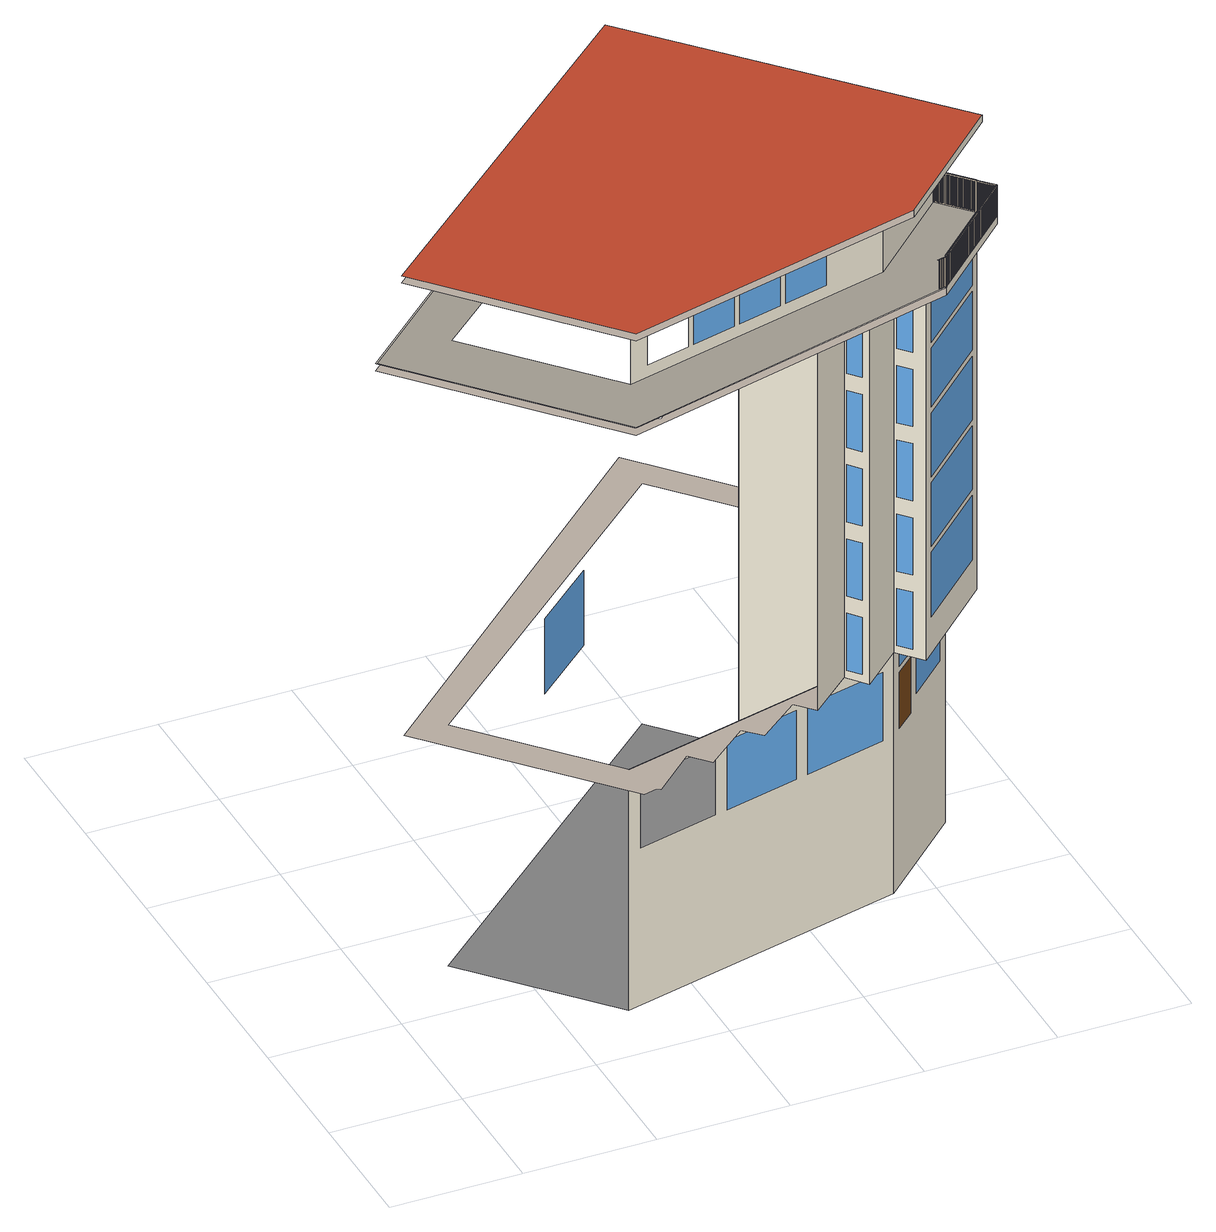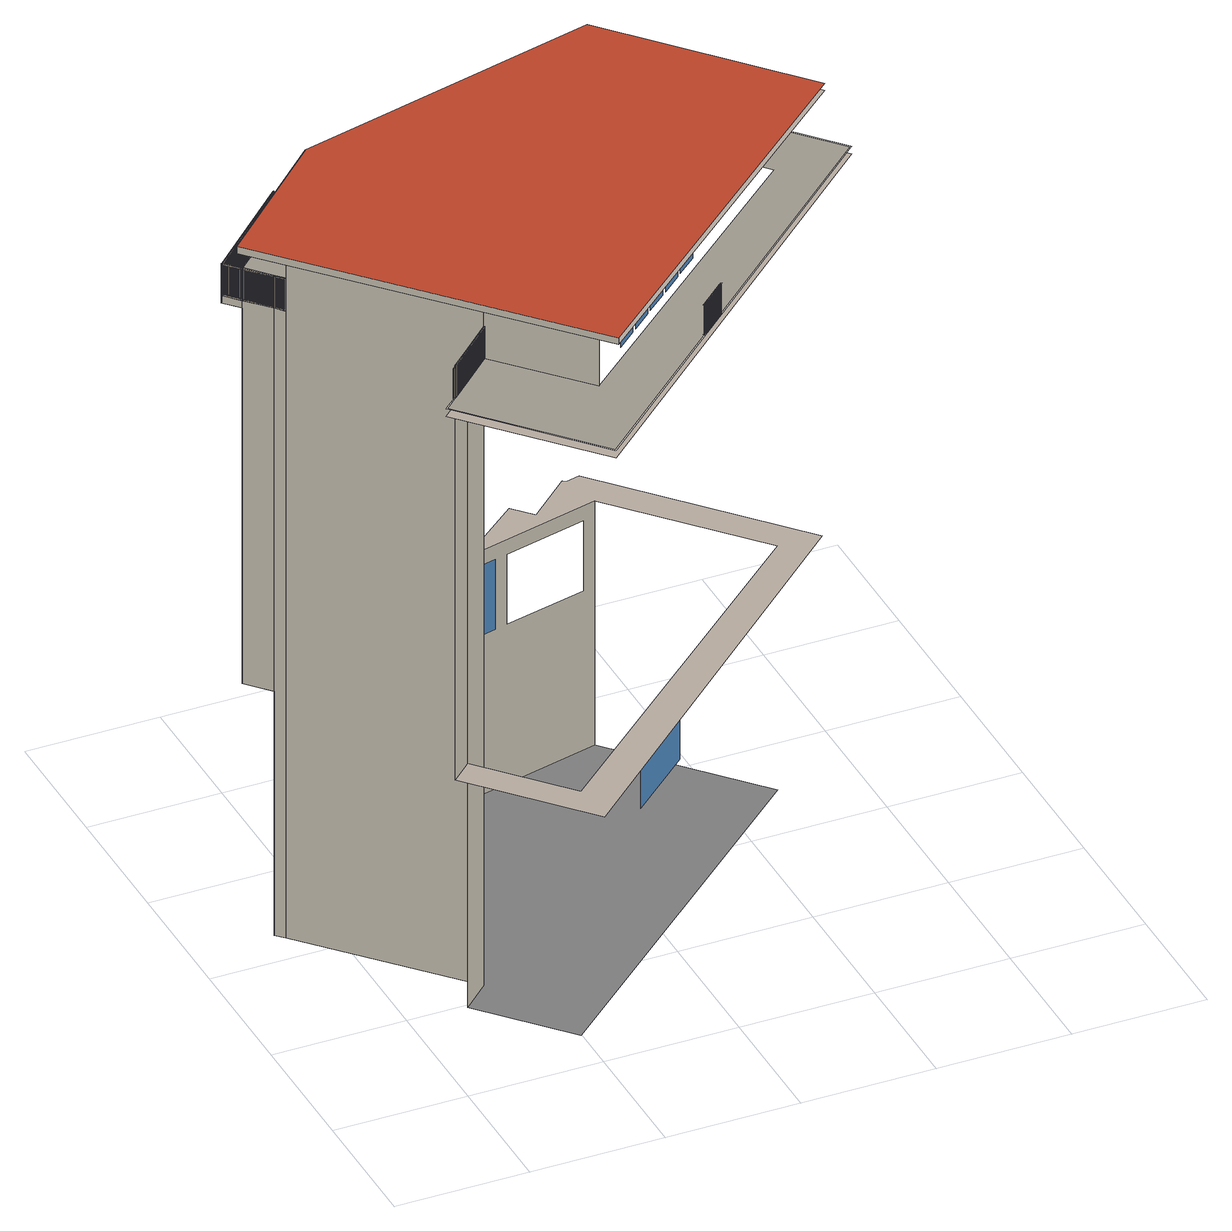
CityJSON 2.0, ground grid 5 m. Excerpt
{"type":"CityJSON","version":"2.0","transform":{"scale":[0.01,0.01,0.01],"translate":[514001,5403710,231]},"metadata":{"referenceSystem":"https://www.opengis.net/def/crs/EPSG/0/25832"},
"CityObjects":{
"building1":{"type":"Building","attributes":{"name":"Justizausbildungszentrum","Height.highReference":"highestRoofEdge","Height.lowReference":"lowestGroundPoint","Height.status":"measured","measuredHeight":23.2,"function":"3022","roofType":"1000","storeysAboveGround":7,"storeysBelowGround":2},"children":["building1-1"],"geometry":[{"type":"MultiSurface","lod":"3","boundaries":[[[0,1,2,3]],[[4,5,6,7]],[[8,9,10,11]],[[12,13,14,15]],[[16,17,18,19,20,21,22,23,24,25,26,27,28,29,30,31,32,33,34]],[[35,36,37,38]],[[39,40,41,42]],[[43,44,45,46]],[[19,18,47,48,49,50],[15,14,13,12],[51,52,53,54],[55,56,57,58]],[[59,60,61,62],[63,64,65,66],[7,6,5,4],[38,37,36,35],[67,68,69,70]],[[71,72,73,74]],[[75,76,77,78,79,80,81,82,83,84,85,86,87,88,89,90,91,92,93,94,95,96,97,98]],[[99,100,101,102,103]],[[104,105,106,107,108],[60,59,109,110,111,112]],[[70,69,68,67]],[[93,92,22,21]],[[113,114,115,116]],[[117,118,119,120,121,122,49,48]],[[123,124,125,126,127,128,62,61,129,130,131,132,133,134,135,136]],[[58,57,56,55]],[[137,138,139,140]],[[141,142,143,144]],[[145,146,147,148]],[[149,150,151,152]],[[20,94,93,21],[152,151,150,149],[140,139,138,137],[144,143,142,141],[148,147,146,145],[153,154,155,156]],[[156,155,154,153]],[[94,20,19,95]],[[157,158,159,160,161,162,163,164,165,166,167,128,127,126,125,124,123,136,135,134,133,132,131,168,169,170,171,172,173,174,175,176,177,178,179,180,181,182,183,184,185,186,187,188,189,190]],[[191,192,193,194]],[[195,196,197,198]],[[199,200,201,202]],[[203,204,205,206]],[[207,208,209,210]],[[211,212,131,130,111,110]],[[96,95,19,213],[202,201,200,199],[206,205,204,203],[194,193,192,191],[210,209,208,207],[198,197,196,195]],[[214,215,216,217]],[[212,211,218,168,131]],[[219,220,221,222]],[[34,171,170,169,168,223,120,119,224]],[[168,218,211,110,109,225,167,121,120,223]],[[99,107,106,100]],[[128,226,225,109,59,62]],[[227,228,229,230]],[[231,232,233,234]],[[235,236,237,238]],[[239,19,50,49,122,240],[241,242,243,244],[222,221,220,219],[217,216,215,214]],[[242,241,244,243]],[[33,81,174,173,172,171,34]],[[213,19,239,245]],[[246,247,248,249]],[[250,251,252,253]],[[158,157,190,189,76,75]],[[96,213,245,98,97],[230,229,228,227],[249,248,247,246],[234,233,232,231],[253,252,251,250],[238,237,236,235]],[[103,108,107,99]],[[167,225,226,128]],[[167,166,165,164,239,240,122,121]],[[98,245,239,164,163,162,161]],[[158,75,98,161,160,159]]],"semantics":{"surfaces":[{"type":"Window"},{"type":"OuterCeilingSurface"},{"type":"WallSurface"},{"type":"RoofSurface"},{"type":"GroundSurface"},{"type":"OuterFloorSurface"},{"type":"Door"}],"values":[0,0,0,0,1,0,0,0,2,2,0,1,3,1,0,2,0,4,5,0,0,0,0,0,2,0,2,2,0,0,0,0,0,2,2,6,2,0,2,2,2,2,0,0,0,2,0,2,1,0,0,2,2,2,null,2,2,2]}}]},
"building1-1":{"type":"BuildingInstallation","attributes":{"relationToConstruction":"outside"},"parents":["building1"],"geometry":[{"type":"MultiSurface","lod":"3","boundaries":[[[254,255,256,257]],[[258,259,260,261]],[[261,260,255,254]],[[261,254,262,263]],[[262,264,265,263]],[[266,267,264,262]],[[263,265,268,269]],[[269,268,267,266]],[[269,266,270,271]],[[270,272,273,271]],[[274,275,272,270]],[[271,273,276,277]],[[277,276,275,274]],[[277,274,278,279]],[[278,280,281,279]],[[282,283,280,278]],[[279,281,284,285]],[[285,284,283,282]],[[285,282,286,287]],[[286,288,289,287]],[[290,291,288,286]],[[287,289,292,293]],[[293,292,291,290]],[[293,290,294,295]],[[294,296,297,295]],[[298,299,296,294]],[[295,297,300,301]],[[301,300,299,298]],[[301,298,302,303]],[[302,304,305,303]],[[306,307,304,302]],[[303,305,308,309]],[[309,308,307,306]],[[309,306,310,311]],[[310,312,313,311]],[[314,315,312,310]],[[311,313,316,317]],[[317,316,315,314]],[[317,314,318,319]],[[318,320,321,319]],[[322,323,320,318]],[[319,321,324,325]],[[325,324,323,322]],[[325,322,326,327]],[[326,328,329,327]],[[330,331,328,326]],[[327,329,332,333]],[[333,332,331,330]],[[333,330,334,335]],[[334,336,337,335]],[[338,339,336,334]],[[335,337,340,341]],[[341,340,339,338]],[[341,338,342,343]],[[342,344,345,343]],[[346,347,344,342]],[[343,345,348,349]],[[349,348,347,346]],[[349,346,350,351]],[[350,352,353,351]],[[354,355,352,350]],[[351,353,356,357]],[[357,356,355,354]],[[357,354,358,359]],[[358,360,361,359]],[[362,363,360,358]],[[359,361,364,365]],[[365,364,363,362]],[[365,362,366,367]],[[366,368,369,367]],[[370,371,368,366]],[[367,369,372,373]],[[374,375,376,377]],[[377,376,378,379]],[[380,381,382,383]],[[384,385,381,380]],[[383,382,386,387]],[[387,386,385,384]],[[388,389,387,384]],[[388,390,391,389]],[[392,393,390,388]],[[389,391,394,395]],[[395,394,393,392]],[[395,392,396,397]],[[397,396,188,189,398,399]],[[400,401,402,403]],[[190,404,405,406,398,189]],[[407,408,401,400]],[[404,409,410,405]],[[403,402,411,412]],[[413,414,409,404]],[[412,411,408,407]],[[405,410,415,416]],[[416,415,414,413]],[[417,418,412,407]],[[417,419,420,418]],[[421,422,416,413]],[[423,424,419,417]],[[421,425,426,422]],[[418,420,427,428]],[[429,430,425,421]],[[428,427,424,423]],[[422,426,431,432]],[[432,431,430,429]],[[433,434,428,423]],[[433,435,436,434]],[[437,438,432,429]],[[439,440,435,433]],[[437,441,442,438]],[[434,436,443,444]],[[445,446,441,437]],[[444,443,440,439]],[[438,442,447,448]],[[448,447,446,445]],[[449,450,444,439]],[[449,451,452,450]],[[453,454,448,445]],[[455,456,451,449]],[[453,457,458,454]],[[450,452,459,460]],[[461,462,457,453]],[[460,459,456,455]],[[454,458,463,464]],[[464,463,462,461]],[[465,466,460,455]],[[465,467,468,466]],[[469,470,464,461]],[[471,472,467,465]],[[469,473,474,470]],[[466,468,475,476]],[[477,478,473,469]],[[476,475,472,471]],[[470,474,479,480]],[[480,479,478,477]],[[481,482,476,471]],[[481,483,484,482]],[[485,486,480,477]],[[487,488,483,481]],[[485,489,490,486]],[[482,484,491,492]],[[493,494,489,485]],[[492,491,488,487]],[[486,490,495,496]],[[496,495,494,493]],[[497,498,492,487]],[[497,499,500,498]],[[501,502,496,493]],[[503,504,499,497]],[[501,505,506,502]],[[498,500,507,508]],[[509,510,505,501]],[[508,507,504,503]],[[502,506,511,512]],[[512,511,510,509]],[[513,514,508,503]],[[211,218,168,169,400,403,412,418,428,434,444,450,460,466,476,482,492,498,508,514,515,516,517,518,519,520,521,522,523,524,525,526,527,528,170,171,529,530]],[[513,531,532,514]],[[533,534,512,509]],[[528,535,536,537,538,539,540,541,542,543,544,545,546,513,503,497,487,481,471,465,455,449,439,433,423,417,407,400,169,170]],[[546,547,531,513]],[[533,548,549,534]],[[514,532,550,515]],[[551,552,548,533]],[[515,550,547,546]],[[534,549,553,554]],[[554,553,552,551]],[[545,516,515,546]],[[132,131,212,555],[408,411,402,401],[424,427,420,419],[440,443,436,435],[456,459,452,451],[472,475,468,467],[488,491,484,483],[504,507,500,499],[547,550,532,531],[556,557,558,559],[560,561,562,563],[564,565,566,567],[568,569,570,571],[572,573,574,575],[576,577,578,579]],[[545,559,558,516]],[[580,581,554,551]],[[544,556,559,545]],[[580,582,583,581]],[[516,558,557,517]],[[584,585,582,580]],[[517,557,556,544]],[[581,583,586,587]],[[587,586,585,584]],[[543,518,517,544]],[[543,563,562,518]],[[588,589,587,584]],[[542,560,563,543]],[[588,590,591,589]],[[518,562,561,519]],[[592,593,590,588]],[[519,561,560,542]],[[589,591,594,595]],[[595,594,593,592]],[[541,520,519,542]],[[541,567,566,520]],[[596,597,595,592]],[[540,564,567,541]],[[596,598,599,597]],[[520,566,565,521]],[[600,601,598,596]],[[521,565,564,540]],[[597,599,602,603]],[[603,602,601,600]],[[539,522,521,540]],[[539,571,570,522]],[[604,605,603,600]],[[604,606,607,605]],[[538,568,571,539]],[[522,570,569,523]],[[608,609,606,604]],[[605,607,610,611]],[[523,569,568,538]],[[611,610,609,608]],[[537,524,523,538]],[[612,613,611,608]],[[537,575,574,524]],[[612,614,615,613]],[[536,572,575,537]],[[524,574,573,525]],[[616,617,614,612]],[[613,615,618,619]],[[525,573,572,536]],[[530,620,621,622,555,212,211]],[[619,618,617,616]],[[535,526,525,536]],[[623,624,619,616]],[[535,578,577,526]],[[528,579,578,535]],[[526,577,576,527]],[[623,625,626,624]],[[527,576,579,528]],[[627,628,625,623]],[[624,626,629,630]],[[630,629,628,627]],[[631,632,630,627]],[[631,633,634,632]],[[635,636,637,638]],[[639,640,633,631]],[[632,634,641,642]],[[643,644,636,635]],[[638,637,645,646]],[[642,641,640,639]],[[646,645,644,643]],[[647,648,642,639]],[[649,650,646,643]],[[398,406,651,652,653]],[[647,654,655,648]],[[649,656,657,650]],[[658,659,654,647]],[[648,655,660,661]],[[662,663,656,649]],[[650,657,664,665]],[[661,660,659,658]],[[665,664,663,662]],[[666,667,661,658]],[[668,669,665,662]],[[666,670,671,667]],[[668,672,673,669]],[[674,675,670,666]],[[667,671,676,677]],[[678,679,672,668]],[[669,673,680,681]],[[677,676,675,674]],[[681,680,679,678]],[[682,683,677,674]],[[684,685,681,678]],[[682,686,687,683]],[[684,688,689,685]],[[690,691,686,682]],[[683,687,692,693]],[[694,695,688,684]],[[685,689,696,697]],[[693,692,691,690]],[[697,696,695,694]],[[698,699,693,690]],[[652,125,124,653],[700,701,702,703],[704,705,706,707],[708,709,710,711],[712,713,714,715],[716,717,718,719],[720,721,722,723],[724,725,726,727],[728,729,730,731],[732,733,734,735],[736,737,738,739],[740,741,742,743],[744,745,746,747],[748,749,750,751],[752,753,754,755],[756,757,758,759],[760,761,762,763],[764,765,766,767],[768,769,770,771],[772,773,774,775],[776,777,778,779],[780,781,782,783],[784,785,786,787],[788,789,790,791],[792,793,794,795],[796,797,798,799],[800,801,802,803],[804,805,806,807],[808,809,810,811],[691,692,687,686],[675,676,671,670],[659,660,655,654],[640,641,634,633],[628,629,626,625],[617,618,615,614],[609,610,607,606],[601,602,599,598],[593,594,591,590],[585,586,583,582],[552,553,549,548],[510,511,506,505],[494,495,490,489],[478,479,474,473],[462,463,458,457],[446,447,442,441],[430,431,426,425],[414,415,410,409]],[[812,813,697,694]],[[698,811,810,699]],[[812,814,815,813]],[[816,808,811,698]],[[699,810,809,817]],[[818,819,814,812]],[[813,815,820,821]],[[817,809,808,816]],[[821,820,819,818]],[[530,529,171,172,635,638,646,650,665,669,681,685,697,813,821,822,823,824,825,826,827,828,829,830,831,832,620]],[[833,834,817,816]],[[835,822,821,818]],[[833,807,806,834]],[[835,836,837,822]],[[838,804,807,833]],[[834,806,805,839]],[[840,841,836,835]],[[822,837,842,823]],[[843,844,845,846,847,848,849,850,851,840,835,818,812,694,684,678,668,662,649,643,635,172,173]],[[839,805,804,838]],[[823,842,841,840]],[[852,853,839,838]],[[851,824,823,840]],[[852,803,802,853]],[[133,132,555,622],[663,664,657,656],[679,680,673,672],[695,696,689,688],[819,820,815,814],[841,842,837,836],[854,855,856,857],[858,859,860,861],[862,863,864,865],[637,636,644,645],[866,867,868,869]],[[851,857,856,824]],[[870,800,803,852]],[[853,802,801,871]],[[850,854,857,851]],[[824,856,855,825]],[[871,801,800,870]],[[825,855,854,850]],[[872,873,871,870]],[[849,826,825,850]],[[872,799,798,873]],[[849,861,860,826]],[[874,796,799,872]],[[873,798,797,875]],[[848,858,861,849]],[[826,860,859,827]],[[875,797,796,874]],[[827,859,858,848]],[[876,877,875,874]],[[847,828,827,848]],[[876,795,794,877]],[[847,865,864,828]],[[878,792,795,876]],[[877,794,793,879]],[[846,862,865,847]],[[828,864,863,829]],[[879,793,792,878]],[[405,416,422,432,438,448,454,464,470,480,486,496,502,512,534,554,581,587,589,595,597,603,605,611,613,619,624,630,632,642,648,661,667,677,683,693,699,817,834,839,853,871,873,875,877,879,880,881,882,883,884,885,886,887,888,889,890,891,892,893,894,895,896,897,898,899,900,901,902,903,904,905,906,907,908,909,910,911,912,913,914,915,916,917,918,919,920,921,922,923,924,925,651,406]],[[829,863,862,846]],[[926,880,879,878]],[[845,830,829,846]],[[926,791,790,880]],[[927,928,929,930,931,932,933,934,935,936,937,938,939,940,941,942,943,944,945,946,947,948,949,950,951,952,953,954,955,956,957,958,959,960,961,962,963,964,965,966,967,968,969,970,971,926,878,876,874,872,870,852,838,833,816,698,690,682,674,666,658,647,639,631,627,623,616,612,608,604,600,596,592,588,584,580,551,533,509,501,493,485,477,469,461,453,445,437,429,421,413,404,190,157]],[[845,868,867,830]],[[971,788,791,926]],[[880,790,789,881]],[[844,869,868,845]],[[830,867,866,831]],[[881,789,788,971]],[[831,866,869,844]],[[970,882,881,971]],[[970,787,786,882]],[[831,844,843,832]],[[969,784,787,970]],[[882,786,785,883]],[[883,785,784,969]],[[620,832,843,173,174,972,621]],[[968,884,883,969]],[[968,783,782,884]],[[175,973,974,975,621,972,174]],[[967,780,783,968]],[[973,976,977,974]],[[884,782,781,885]],[[978,979,976,973]],[[885,781,780,967]],[[974,977,980,981]],[[981,980,979,978]],[[966,886,885,967]],[[966,779,778,886]],[[982,983,981,978]],[[965,776,779,966]],[[886,778,777,887]],[[887,777,776,965]],[[964,888,887,965]],[[964,775,774,888]],[[963,772,775,964]],[[888,774,773,889]],[[889,773,772,963]],[[962,890,889,963]],[[962,771,770,890]],[[961,768,771,962]],[[890,770,769,891]],[[891,769,768,961]],[[960,892,891,961]],[[960,767,766,892]],[[959,764,767,960]],[[892,766,765,893]],[[893,765,764,959]],[[958,894,893,959]],[[958,763,762,894]],[[957,760,763,958]],[[894,762,761,895]],[[895,761,760,957]],[[956,896,895,957]],[[956,759,758,896]],[[955,756,759,956]],[[896,758,757,897]],[[897,757,756,955]],[[954,898,897,955]],[[954,755,754,898]],[[953,752,755,954]],[[898,754,753,899]],[[899,753,752,953]],[[952,900,899,953]],[[952,751,750,900]],[[951,748,751,952]],[[900,750,749,901]],[[901,749,748,951]],[[950,902,901,951]],[[950,747,746,902]],[[949,744,747,950]],[[167,225,226,128]],[[902,746,745,903]],[[903,745,744,949]],[[984,985,986,987]],[[988,989,985,984]],[[987,986,990,991]],[[991,990,989,988]],[[992,984,987,166,167,225]],[[948,904,903,949]],[[993,994,995,996]],[[948,743,742,904]],[[997,998,994,993]],[[991,988,993,996]],[[996,995,999,1000]],[[947,740,743,948]],[[1000,999,998,997]],[[904,742,741,905]],[[226,128,127,1001],[1002,1003,1004,1005],[1006,1007,1008,1009],[995,994,998,999],[989,990,986,985]],[[1010,1007,1006,1011]],[[905,741,740,947]],[[987,991,996,1000,1011,1012,1013,1014,165,166]],[[1015,1016,992,225,226,1001]],[[1017,1008,1007,1010]],[[1000,997,1010,1011]],[[1011,1006,1009,1012]],[[1018,1019,1017,1010,997,993,988,984,992,1016]],[[1012,1009,1008,1017]],[[946,906,905,947]],[[1019,1003,1002,1013]],[[946,739,738,906]],[[1018,1004,1003,1019]],[[1012,1017,1019,1013]],[[1013,1002,1005,1014]],[[1014,1005,1004,1018]],[[945,736,739,946]],[[906,738,737,907]],[[907,737,736,945]],[[165,1014,1018,1016,1015,164]],[[1020,1021,1022,163,164,1015]],[[944,908,907,945]],[[1023,1024,1025,1026]],[[1027,1028,1024,1023]],[[1023,1026,1022,1021]],[[1026,1025,1029,1030]],[[944,735,734,908]],[[1030,1029,1028,1027]],[[943,732,735,944]],[[908,734,733,909]],[[1031,1032,1033,1034]],[[1035,1036,1032,1031]],[[1030,1027,1031,1034]],[[1034,1033,1037,1038]],[[909,733,732,943]],[[1038,1037,1036,1035]],[[942,910,909,943]],[[1039,1040,1041,1042]],[[1043,1044,1040,1039]],[[1038,1035,1039,1042]],[[1042,1041,1045,1046]],[[942,731,730,910]],[[1046,1045,1044,1043]],[[941,728,731,942]],[[910,730,729,911]],[[1047,1048,1049,1050]],[[1051,1052,1048,1047]],[[1046,1043,1047,1050]],[[1050,1049,1053,1054]],[[911,729,728,941]],[[1054,1053,1052,1051]],[[1055,1056,1057,1058]],[[940,912,911,941]],[[1059,1060,1056,1055]],[[1054,1051,1055,1058]],[[1058,1057,1061,1062]],[[940,727,726,912]],[[1015,1001,1063,1064,1065,1020]],[[1062,1061,1060,1059]],[[939,724,727,940]],[[1066,1067,1068,1069]],[[912,726,725,913]],[[1070,1071,1067,1066]],[[1062,1059,1066,1069]],[[1022,1026,1030,1034,1038,1042,1046,1050,1054,1058,1062,1069,1072,1073,1074,1075,1076,1077,1078,1079,1080,1081,1082,162,163]],[[1069,1068,1083,1072]],[[913,725,724,939]],[[1072,1083,1071,1070]],[[1084,1085,1086,1087,1088,1089,1090,1091,1092,1093,1070,1066,1059,1055,1051,1047,1043,1039,1035,1031,1027,1023,1021,1020,1065]],[[1001,127,126,1063],[1094,1095,1096,1097],[1098,1099,1100,1101],[1102,1103,1104,1105],[1106,1107,1108,1109],[1110,1111,1112,1113],[1068,1067,1071,1083],[1057,1056,1060,1061],[1049,1048,1052,1053],[1041,1040,1044,1045],[1033,1032,1036,1037],[1025,1024,1028,1029]],[[1093,1111,1110,1073]],[[938,914,913,939]],[[1092,1112,1111,1093]],[[1072,1070,1093,1073]],[[1073,1110,1113,1074]],[[938,723,722,914]],[[1074,1113,1112,1092]],[[937,720,723,938]],[[1091,1107,1106,1075]],[[914,722,721,915]],[[1090,1108,1107,1091]],[[1074,1092,1091,1075]],[[1075,1106,1109,1076]],[[1076,1109,1108,1090]],[[915,721,720,937]],[[1089,1103,1102,1077]],[[936,916,915,937]],[[1088,1104,1103,1089]],[[1076,1090,1089,1077]],[[1077,1102,1105,1078]],[[1078,1105,1104,1088]],[[936,719,718,916]],[[935,716,719,936]],[[1087,1099,1098,1079]],[[916,718,717,917]],[[1086,1100,1099,1087]],[[1078,1088,1087,1079]],[[1079,1098,1101,1080]],[[1080,1101,1100,1086]],[[917,717,716,935]],[[1085,1095,1094,1081]],[[934,918,917,935]],[[1084,1096,1095,1085]],[[1080,1086,1085,1081]],[[1081,1094,1097,1082]],[[1082,1097,1096,1084]],[[934,715,714,918]],[[933,712,715,934]],[[162,1082,1084,1065,1064,161]],[[918,714,713,919]],[[1114,1115,1116,1117]],[[919,713,712,933]],[[1118,1114,1117,160,161,1064]],[[1119,1120,1115,1114]],[[1117,1116,1121,1122]],[[1122,1121,1120,1119]],[[932,920,919,933]],[[1123,1124,1125,1126]],[[932,711,710,920]],[[1127,1128,1124,1123]],[[1122,1119,1123,1126]],[[1126,1125,1129,1130]],[[1130,1129,1128,1127]],[[931,708,711,932]],[[920,710,709,921]],[[652,1131,1118,1064,1063]],[[1132,1133,1134,1135]],[[921,709,708,931]],[[1136,1137,1133,1132]],[[1130,1127,1132,1135]],[[1135,1134,1138,1139]],[[1139,1138,1137,1136]],[[930,922,921,931]],[[1140,1141,1142,1143]],[[1063,126,125,652],[1144,1145,703,1146],[1147,1148,1149,1150],[1151,1152,1153,1154],[1142,1141,1155,1156],[1134,1133,1137,1138],[1125,1124,1128,1129],[1116,1115,1120,1121]],[[930,707,706,922]],[[1157,1155,1141,1140]],[[1139,1136,1140,1143]],[[1143,1142,1156,1158]],[[1117,1122,1126,1130,1135,1139,1143,1158,1159,1160,1161,1162,1163,1164,1165,159,160]],[[1158,1156,1155,1157]],[[929,704,707,930]],[[1166,1167,1168,1169,1170,1171,1157,1140,1136,1132,1127,1123,1119,1114,1118,1131]],[[922,706,705,923]],[[1171,1152,1151,1159]],[[923,705,704,929]],[[1170,1153,1152,1171]],[[1158,1157,1171,1159]],[[1159,1151,1154,1160]],[[1160,1154,1153,1170]],[[928,924,923,929]],[[1169,1148,1147,1161]],[[1168,1149,1148,1169]],[[1160,1170,1169,1161]],[[928,701,700,924]],[[1161,1147,1150,1162]],[[1162,1150,1149,1168]],[[927,702,701,928]],[[924,700,703,925]],[[1167,1145,1144,1163]],[[925,703,702,927]],[[1166,703,1145,1167]],[[1162,1168,1167,1163]],[[1163,1144,1146,1164]],[[1164,1146,703,1166]],[[1131,652,651,1172]],[[651,925,927,157,158,1172]],[[1172,158,159,1165,1164,1166,1131]]]}]}
},
"vertices":[
[894,1290,2676],[819,1225,2676],[819,1225,2856],[894,1290,2856],[1199,400,2856],[1029,358,2856],[1029,358,2676],[1199,400,2676],[910,1305,2856],[986,1371,2856],[986,1371,2676],[910,1305,2676],[1443,427,731],[1443,427,1014],[1152,355,1014],[1152,355,731],[1501,1822,1074],[291,755,1074],[739,254,1074],[1855,529,1074],[1700,385,1074],[1638,462,1074],[1472,315,1074],[1412,385,1074],[1247,252,1074],[1185,313,1074],[1019,175,1074],[953,248,1074],[789,99,1074],[776,108,1074],[724,95,1074],[130,761,1074],[1494,1996,1074],[1860,1586,1074],[1780,1511,1074],[1393,449,2856],[1223,406,2856],[1223,406,2676],[1393,449,2676],[1137,1502,706],[895,1288,706],[895,1288,1014],[1137,1502,1014],[1002,1385,2676],[1002,1385,2856],[1078,1451,2856],[1078,1451,2676],[739,254,174],[739,254,85],[1855,529,85],[1855,529,174],[788,266,1014],[1103,343,1014],[1103,343,731],[788,266,731],[1491,439,1014],[1807,517,1014],[1807,517,731],[1491,439,731],[1828,558,2906],[763,291,2906],[763,291,2626],[1828,558,2626],[1005,352,2676],[835,309,2676],[835,309,2856],[1005,352,2856],[1587,497,2676],[1417,455,2676],[1417,455,2856],[1587,497,2856],[1169,1531,2676],[1094,1465,2676],[1094,1465,2856],[1169,1531,2856],[2322,706,2596],[1987,384,2596],[671,42,2596],[25,767,2596],[1500,2102,2596],[1916,1637,2596],[1860,1586,2596],[1494,1996,2596],[130,761,2596],[724,95,2596],[776,108,2596],[789,99,2596],[953,248,2596],[1019,175,2596],[1185,313,2596],[1247,252,2596],[1412,385,2596],[1472,315,2596],[1638,462,2596],[1700,385,2596],[1855,529,2596],[1936,440,2596],[2268,758,2596],[2271,761,2596],[2342,874,2934],[1401,1904,2934],[138,800,2934],[718,148,2934],[1892,442,2934],[718,148,2906],[138,800,2906],[1401,1904,2906],[2342,874,2906],[1892,442,2906],[2163,880,2906],[1676,1413,2906],[1391,1725,2906],[320,788,2906],[1261,1612,2676],[1186,1546,2676],[1186,1546,2856],[1261,1612,2856],[291,755,85],[1501,1822,85],[1780,1511,85],[1676,1413,85],[2163,880,85],[2192,849,85],[672,47,2626],[1984,389,2626],[2315,706,2626],[2268,758,2626],[2188,845,2626],[2160,876,2626],[320,788,2626],[1391,1725,2626],[1673,1416,2626],[1777,1514,2626],[1857,1590,2626],[1909,1637,2626],[1500,2095,2626],[32,766,2626],[1682,408,2021],[1682,408,2256],[1645,454,2256],[1645,454,2021],[1682,408,1716],[1682,408,1951],[1645,454,1951],[1645,454,1716],[1682,408,1411],[1682,408,1646],[1645,454,1646],[1645,454,1411],[1645,454,2326],[1682,408,2326],[1682,408,2561],[1645,454,2561],[1682,408,1341],[1682,408,1106],[1645,454,1106],[1645,454,1341],[2318,703,2626],[2322,706,2626],[2319,710,2626],[2275,758,2626],[2271,761,2626],[2268,765,2626],[2195,845,2626],[2192,849,2626],[2188,852,2626],[2167,876,2626],[2163,880,2626],[1676,1413,2626],[1680,1416,2626],[1776,1507,2626],[1780,1511,2626],[1784,1514,2626],[1857,1583,2626],[1860,1586,2626],[1864,1590,2626],[1912,1633,2626],[1916,1637,2626],[1912,1640,2626],[1504,2098,2626],[1500,2102,2626],[1497,2099,2626],[29,770,2626],[25,767,2626],[28,763,2626],[667,46,2626],[671,42,2626],[676,43,2626],[1982,383,2626],[1987,384,2626],[1990,388,2626],[1862,521,1716],[1902,477,1716],[1902,477,1951],[1862,521,1951],[1902,477,2326],[1902,477,2561],[1862,521,2561],[1862,521,2326],[1862,521,1341],[1862,521,1106],[1902,477,1106],[1902,477,1341],[1862,521,1646],[1862,521,1411],[1902,477,1411],[1902,477,1646],[1902,477,2256],[1862,521,2256],[1862,521,2021],[1902,477,2021],[1676,1413,2756],[1673,1416,2756],[1936,440,1074],[1964,632,731],[1964,632,961],[1891,563,961],[1891,563,731],[1676,1413,2631],[1964,632,1036],[1891,563,1036],[1891,563,986],[1964,632,986],[1676,1413,174],[1780,1511,174],[2163,880,2756],[2160,876,2756],[2239,730,2351],[2239,730,2561],[1969,471,2561],[1969,471,2351],[2239,730,1799],[2239,730,2059],[1969,471,2059],[1969,471,1799],[2239,730,1224],[2239,730,1489],[1969,471,1489],[1969,471,1224],[2192,849,1074],[2192,849,174],[2155,814,781],[2000,666,781],[2000,666,1036],[2155,814,1036],[2271,761,1074],[2239,730,2326],[1969,471,2326],[1969,471,2086],[2239,730,2086],[2239,730,1774],[1969,471,1774],[1969,471,1514],[2239,730,1514],
[841,1505,2751],[844,1501,2751],[840,1498,2751],[837,1502,2751],[837,1502,2631],[840,1498,2631],[844,1501,2631],[841,1505,2631],[844,1509,2751],[844,1509,2631],[848,1505,2751],[848,1505,2631],[848,1512,2751],[851,1508,2751],[851,1508,2631],[848,1512,2631],[852,1515,2751],[852,1515,2631],[855,1512,2751],[855,1512,2631],[855,1519,2751],[859,1515,2751],[859,1515,2631],[855,1519,2631],[859,1522,2751],[859,1522,2631],[863,1518,2751],[863,1518,2631],[863,1525,2751],[866,1522,2751],[866,1522,2631],[863,1525,2631],[867,1529,2751],[867,1529,2631],[870,1525,2751],[870,1525,2631],[870,1532,2751],[874,1528,2751],[874,1528,2631],[870,1532,2631],[874,1535,2751],[874,1535,2631],[877,1532,2751],[877,1532,2631],[878,1539,2751],[881,1535,2751],[881,1535,2631],[878,1539,2631],[881,1542,2751],[881,1542,2631],[885,1538,2751],[885,1538,2631],[885,1545,2751],[888,1542,2751],[888,1542,2631],[885,1545,2631],[889,1549,2751],[889,1549,2631],[892,1545,2751],[892,1545,2631],[893,1552,2751],[896,1548,2751],[896,1548,2631],[893,1552,2631],[896,1556,2751],[896,1556,2631],[900,1552,2751],[900,1552,2631],[900,1559,2751],[903,1555,2751],[903,1555,2631],[900,1559,2631],[904,1562,2751],[904,1562,2631],[907,1559,2751],[907,1559,2631],[907,1566,2751],[911,1562,2751],[911,1562,2631],[907,1566,2631],[911,1569,2751],[911,1569,2631],[914,1565,2751],[914,1565,2631],[915,1572,2751],[918,1569,2751],[918,1569,2631],[915,1572,2631],[918,1576,2751],[918,1576,2631],[922,1572,2751],[922,1572,2631],[922,1579,2751],[926,1575,2751],[926,1575,2631],[922,1579,2631],[926,1582,2751],[926,1582,2631],[929,1579,2751],[929,1579,2631],[930,1586,2751],[933,1582,2751],[933,1582,2631],[930,1586,2631],[933,1589,2751],[933,1589,2631],[937,1585,2751],[937,1585,2631],[937,1592,2751],[940,1589,2751],[940,1589,2631],[937,1592,2631],[941,1596,2751],[941,1596,2631],[944,1592,2751],[944,1592,2631],[944,1599,2751],[948,1595,2751],[948,1595,2631],[944,1599,2631],[1953,376,2751],[1952,380,2751],[1957,382,2751],[1958,377,2751],[1957,382,2631],[1958,377,2631],[1963,378,2631],[1961,383,2631],[1961,383,2751],[1963,378,2751],[1968,379,2631],[1966,384,2631],[1966,384,2751],[1968,379,2751],[1972,381,2631],[1972,381,2751],[1971,385,2631],[1971,385,2751],[1977,382,2631],[1976,387,2631],[1976,387,2751],[1977,382,2751],[1982,383,2631],[1982,383,2751],[1987,384,2756],[1982,383,2756],[1680,1416,2631],[1676,1420,2631],[1676,1420,2751],[1680,1416,2751],[1990,388,2631],[1990,388,2751],[1990,388,2756],[1683,1420,2631],[1680,1423,2631],[1987,391,2631],[1987,391,2751],[1680,1423,2751],[1683,1420,2751],[1994,391,2631],[1991,395,2631],[1991,395,2751],[1994,391,2751],[1687,1423,2631],[1687,1423,2751],[1683,1427,2631],[1683,1427,2751],[1998,395,2631],[1998,395,2751],[1690,1426,2631],[1687,1430,2631],[1994,398,2631],[1994,398,2751],[1687,1430,2751],[1690,1426,2751],[2001,398,2631],[1998,402,2631],[1998,402,2751],[2001,398,2751],[1694,1430,2631],[1694,1430,2751],[1691,1433,2631],[1691,1433,2751],[2005,402,2631],[2005,402,2751],[1698,1433,2631],[1694,1437,2631],[2001,405,2631],[2001,405,2751],[1694,1437,2751],[1698,1433,2751],[2008,405,2631],[2005,409,2631],[2005,409,2751],[2008,405,2751],[1701,1437,2631],[1701,1437,2751],[1698,1440,2631],[1698,1440,2751],[2012,409,2631],[2012,409,2751],[1705,1440,2631],[1702,1444,2631],[2009,412,2631],[2009,412,2751],[1702,1444,2751],[1705,1440,2751],[2016,412,2631],[2012,416,2631],[2012,416,2751],[2016,412,2751],[1709,1444,2631],[1709,1444,2751],[1705,1447,2631],[1705,1447,2751],[2019,416,2631],[2019,416,2751],[1712,1447,2631],[1709,1451,2631],[2016,419,2631],[2016,419,2751],[1709,1451,2751],[1712,1447,2751],[2023,419,2631],[2019,423,2631],[2019,423,2751],[2023,419,2751],[1716,1450,2631],[1716,1450,2751],[1713,1454,2631],[1713,1454,2751],[2027,422,2631],[2027,422,2751],[1720,1454,2631],[1716,1457,2631],[2023,426,2631],[2023,426,2751],[1716,1457,2751],[1720,1454,2751],[2030,426,2631],[2027,430,2631],[2027,430,2751],[2030,426,2751],[1723,1457,2631],[1723,1457,2751],[1720,1461,2631],[1720,1461,2751],[2034,429,2631],[2034,429,2751],[1727,1461,2631],[1723,1464,2631],[2030,433,2631],[2030,433,2751],[1723,1464,2751],[1727,1461,2751],[2037,433,2631],[2034,436,2631],[2034,436,2751],[2037,433,2751],[1731,1464,2631],[1731,1464,2751],[1734,1467,2751],[1738,1471,2751],[1741,1474,2751],[1745,1478,2751],[1749,1481,2751],[1752,1485,2751],[1756,1488,2751],[1760,1491,2751],[1763,1495,2751],[1767,1498,2751],[1771,1502,2751],[1774,1505,2751],[1776,1507,2751],[1776,1507,2631],[1780,1511,2631],[1780,1511,2756],[1727,1468,2631],[1727,1468,2751],[2041,436,2631],[2041,436,2751],[1774,1505,2631],[1771,1502,2631],[1767,1498,2631],[1763,1495,2631],[1760,1491,2631],[1756,1488,2631],[1752,1485,2631],[1749,1481,2631],[1745,1478,2631],[1741,1474,2631],[1738,1471,2631],[1734,1467,2631],[1731,1471,2631],[2037,440,2631],[2037,440,2751],[1731,1471,2751],[2045,440,2631],[2041,443,2631],[2041,443,2751],[2045,440,2751],[1777,1514,2756],[1738,1478,2631],[1738,1478,2751],[1734,1475,2751],[1734,1475,2631],[1745,1485,2631],[1745,1485,2751],[1742,1481,2751],[1742,1481,2631],[1753,1492,2631],[1753,1492,2751],[1749,1488,2751],[1749,1488,2631],[1760,1498,2631],[1760,1498,2751],[1756,1495,2751],[1756,1495,2631],[1767,1505,2631],[1767,1505,2751],[1764,1502,2751],[1764,1502,2631],[1773,1511,2751],[1771,1509,2751],[1771,1509,2631],[1773,1511,2631],[2048,443,2631],[2048,443,2751],[2045,447,2631],[2045,447,2751],[2052,447,2631],[2048,450,2631],[2048,450,2751],[2052,447,2751],[2055,450,2631],[2055,450,2751],[2052,454,2631],[2052,454,2751],[2059,454,2631],[2055,457,2631],[2055,457,2751],[2059,454,2751],[2063,457,2631],[2063,457,2751],[2059,461,2631],[2059,461,2751],[2066,461,2631],[2063,464,2631],[2063,464,2751],[2066,461,2751],[2070,464,2631],[2070,464,2751],[2066,468,2631],[2066,468,2751],[2073,467,2631],[2070,471,2631],[2070,471,2751],[2073,467,2751],[2077,471,2631],[2077,471,2751],[2074,475,2631],[2074,475,2751],[2081,474,2631],[2077,478,2631],[2077,478,2751],[2081,474,2751],[1857,1583,2756],[1860,1586,2756],[1857,1590,2756],[2084,478,2631],[2084,478,2751],[2081,481,2631],[2081,481,2751],[2088,481,2631],[2084,485,2631],[2084,485,2751],[2088,481,2751],[2091,485,2631],[2091,485,2751],[2088,488,2631],[2088,488,2751],[1784,1514,2631],[1780,1518,2631],[1780,1518,2751],[1784,1514,2751],[2095,488,2631],[2092,492,2631],[2092,492,2751],[2095,488,2751],[1787,1517,2631],[1784,1521,2631],[1784,1521,2751],[1787,1517,2751],[2099,492,2631],[2099,492,2751],[1791,1521,2631],[1791,1521,2751],[2318,703,2756],[2315,706,2756],[1984,389,2756],[2095,495,2631],[2095,495,2751],[1788,1524,2631],[1788,1524,2751],[2102,495,2631],[2099,499,2631],[2099,499,2751],[2102,495,2751],[1795,1524,2631],[1791,1528,2631],[1791,1528,2751],[1795,1524,2751],[2106,499,2631],[2106,499,2751],[1798,1528,2631],[1798,1528,2751],[2102,502,2631],[2102,502,2751],[1795,1531,2631],[1795,1531,2751],[2109,502,2631],[2106,506,2631],[2106,506,2751],[2109,502,2751],[1802,1531,2631],[1798,1535,2631],[1798,1535,2751],[1802,1531,2751],[2113,506,2631],[2113,506,2751],[1805,1535,2631],[1805,1535,2751],[2110,509,2631],[2110,509,2751],[1802,1538,2631],[1802,1538,2751],[2117,509,2631],[2113,513,2631],[2113,513,2751],[2117,509,2751],[1809,1538,2631],[1806,1542,2631],[1806,1542,2751],[1809,1538,2751],[2120,512,2631],[2120,512,2751],[2311,703,2751],[2311,703,2631],[2315,706,2631],[2315,706,2751],[2308,700,2631],[2308,700,2751],[2304,696,2751],[2304,696,2631],[2301,693,2631],[2301,693,2751],[2297,689,2751],[2297,689,2631],[2293,686,2631],[2293,686,2751],[2290,682,2751],[2290,682,2631],[2286,679,2631],[2286,679,2751],[2283,675,2751],[2283,675,2631],[2279,672,2631],[2279,672,2751],[2275,668,2751],[2275,668,2631],[2272,665,2631],[2272,665,2751],[2268,661,2751],[2268,661,2631],[2265,658,2631],[2265,658,2751],[2261,655,2751],[2261,655,2631],[2257,651,2631],[2257,651,2751],[2254,648,2751],[2254,648,2631],[2250,644,2631],[2250,644,2751],[2247,641,2751],[2247,641,2631],[2243,637,2631],[2243,637,2751],[2239,634,2751],[2239,634,2631],[2236,630,2631],[2236,630,2751],[2232,627,2751],[2232,627,2631],[2229,623,2631],[2229,623,2751],[2225,620,2751],[2225,620,2631],[2221,616,2631],[2221,616,2751],[2218,613,2751],[2218,613,2631],[2214,610,2631],[2214,610,2751],[2211,606,2751],[2211,606,2631],[2207,603,2631],[2207,603,2751],[2203,599,2751],[2203,599,2631],[2200,596,2631],[2200,596,2751],[2196,592,2751],[2196,592,2631],[2192,589,2631],[2192,589,2751],[2189,585,2751],[2189,585,2631],[2185,582,2631],[2185,582,2751],[2182,578,2751],[2182,578,2631],[2178,575,2631],[2178,575,2751],[2174,571,2751],[2174,571,2631],[2171,568,2631],[2171,568,2751],[2167,565,2751],[2167,565,2631],[2164,561,2631],[2164,561,2751],[2160,558,2751],[2160,558,2631],[2156,554,2631],[2156,554,2751],[2153,551,2751],[2153,551,2631],[2149,547,2631],[2149,547,2751],[2146,544,2751],[2146,544,2631],[2142,540,2631],[2142,540,2751],[2138,537,2751],[2138,537,2631],[2135,533,2631],[2135,533,2751],[2131,530,2751],[2131,530,2631],[2128,526,2631],[2128,526,2751],[2124,523,2751],[2124,523,2631],[2120,520,2631],[2120,520,2751],[2117,516,2751],[2117,516,2631],[1813,1541,2631],[1813,1541,2751],[1809,1545,2631],[1809,1545,2751],[2124,516,2631],[2124,516,2751],[1816,1545,2631],[1813,1548,2631],[1813,1548,2751],[1816,1545,2751],[1820,1548,2751],[1824,1552,2751],[1827,1555,2751],[1831,1558,2751],[1835,1562,2751],[1838,1565,2751],[1842,1569,2751],[1846,1572,2751],[1849,1576,2751],[1853,1579,2751],[1857,1583,2751],[2127,519,2631],[2127,519,2751],[1820,1548,2631],[1817,1552,2631],[1817,1552,2751],[2131,523,2631],[2131,523,2751],[1824,1552,2631],[1820,1555,2631],[1820,1555,2751],[1857,1583,2631],[1853,1579,2631],[1849,1576,2631],[1846,1572,2631],[1842,1569,2631],[1838,1565,2631],[1835,1562,2631],[1831,1558,2631],[1827,1555,2631],[2135,526,2631],[2135,526,2751],[1828,1562,2631],[1828,1562,2751],[1824,1559,2751],[1824,1559,2631],[1835,1569,2631],[1835,1569,2751],[1831,1566,2751],[1831,1566,2631],[1842,1576,2631],[1842,1576,2751],[1838,1572,2751],[1838,1572,2631],[1849,1583,2751],[1846,1579,2751],[1846,1579,2631],[1849,1583,2631],[2138,530,2631],[2138,530,2751],[2142,533,2631],[2142,533,2751],[2145,537,2631],[2145,537,2751],[2149,540,2631],[2149,540,2751],[2153,544,2631],[2153,544,2751],[2156,547,2751],[2160,551,2751],[2163,554,2751],[2167,557,2751],[2171,561,2751],[2174,564,2751],[2178,568,2751],[2182,571,2751],[2185,575,2751],[2189,578,2751],[2192,582,2751],[2196,585,2751],[2200,589,2751],[2203,592,2751],[2207,596,2751],[2210,599,2751],[2214,602,2751],[2218,606,2751],[2221,609,2751],[2225,613,2751],[2228,616,2751],[2232,620,2751],[2236,623,2751],[2239,627,2751],[2243,630,2751],[2246,634,2751],[2250,637,2751],[2254,641,2751],[2257,644,2751],[2261,647,2751],[2264,651,2751],[2268,654,2751],[2272,658,2751],[2275,661,2751],[2279,665,2751],[2282,668,2751],[2286,672,2751],[2290,675,2751],[2293,679,2751],[2297,682,2751],[2300,686,2751],[2304,689,2751],[2308,692,2751],[2311,696,2751],[2315,699,2751],[2318,703,2751],[2156,547,2631],[2318,703,2631],[2315,699,2631],[2311,696,2631],[2308,692,2631],[2304,689,2631],[2300,686,2631],[2297,682,2631],[2293,679,2631],[2290,675,2631],[2286,672,2631],[2282,668,2631],[2279,665,2631],[2275,661,2631],[2272,658,2631],[2268,654,2631],[2264,651,2631],[2261,647,2631],[2257,644,2631],[2254,641,2631],[2250,637,2631],[2246,634,2631],[2243,630,2631],[2239,627,2631],[2236,623,2631],[2232,620,2631],[2228,616,2631],[2225,613,2631],[2221,609,2631],[2218,606,2631],[2214,602,2631],[2210,599,2631],[2207,596,2631],[2203,592,2631],[2200,589,2631],[2196,585,2631],[2192,582,2631],[2189,578,2631],[2185,575,2631],[2182,571,2631],[2178,568,2631],[2174,564,2631],[2171,561,2631],[2167,557,2631],[2163,554,2631],[2160,551,2631],[1860,1586,2631],[1864,1590,2631],[1864,1590,2751],[1864,1590,2756],[1861,1593,2631],[1861,1593,2751],[1868,1593,2631],[1865,1597,2631],[1865,1597,2751],[1868,1593,2751],[1872,1596,2631],[1872,1596,2751],[2167,876,2751],[2163,872,2751],[2163,872,2631],[2167,876,2631],[2168,874,2751],[2164,871,2751],[2164,871,2631],[2168,874,2631],[2167,876,2756],[2171,871,2751],[2168,867,2751],[2168,867,2631],[2171,871,2631],[2175,867,2751],[2171,864,2751],[2171,864,2631],[2175,867,2631],[2188,845,2756],[2181,853,2631],[2181,853,2751],[2185,849,2751],[2185,849,2631],[2174,860,2631],[2174,860,2751],[2178,856,2751],[2178,856,2631],[2178,863,2751],[2178,863,2631],[2181,860,2631],[2185,856,2631],[2188,852,2631],[2192,849,2756],[2188,852,2756],[2181,860,2751],[2188,852,2751],[2185,856,2751],[2195,845,2756],[2195,845,2751],[2195,845,2631],[2197,843,2751],[2193,839,2751],[2193,839,2631],[2197,843,2631],[2200,839,2751],[2197,836,2751],[2197,836,2631],[2200,839,2631],[2204,835,2751],[2200,832,2751],[2200,832,2631],[2204,835,2631],[2207,832,2751],[2204,828,2751],[2204,828,2631],[2207,832,2631],[2211,828,2751],[2207,824,2751],[2207,824,2631],[2211,828,2631],[2214,824,2751],[2210,821,2751],[2210,821,2631],[2214,824,2631],[2217,820,2751],[2214,817,2751],[2214,817,2631],[2217,820,2631],[2221,817,2751],[2217,813,2751],[2217,813,2631],[2221,817,2631],[2224,813,2751],[2220,810,2751],[2220,810,2631],[2224,813,2631],[2227,809,2751],[2224,806,2751],[2224,806,2631],[2227,809,2631],[2268,758,2756],[2271,761,2756],[2268,765,2756],[2231,806,2751],[2227,802,2751],[2227,802,2631],[2231,806,2631],[2234,802,2751],[2231,799,2751],[2234,802,2631],[2238,798,2631],[2241,795,2631],[2244,791,2631],[2248,787,2631],[2251,784,2631],[2254,780,2631],[2258,776,2631],[2261,773,2631],[2265,769,2631],[2268,765,2631],[2231,799,2631],[2268,765,2751],[2265,769,2751],[2261,773,2751],[2258,776,2751],[2254,780,2751],[2251,784,2751],[2248,787,2751],[2244,791,2751],[2241,795,2751],[2238,798,2751],[2261,765,2631],[2261,765,2751],[2264,762,2751],[2264,762,2631],[2254,773,2631],[2254,773,2751],[2257,769,2751],[2257,769,2631],[2247,780,2631],[2247,780,2751],[2251,777,2751],[2251,777,2631],[2241,788,2631],[2241,788,2751],[2244,784,2751],[2244,784,2631],[2234,795,2631],[2234,795,2751],[2237,791,2751],[2237,791,2631],[2275,758,2751],[2271,754,2751],[2271,754,2632],[2275,758,2632],[2275,758,2756],[2278,754,2751],[2274,751,2751],[2274,751,2632],[2278,754,2632],[2281,750,2751],[2278,747,2751],[2278,747,2632],[2281,750,2632],[2285,747,2751],[2281,743,2751],[2281,743,2632],[2285,747,2632],[2319,710,2756],[2288,743,2751],[2284,740,2751],[2284,740,2632],[2288,743,2632],[2292,739,2751],[2288,736,2751],[2288,736,2632],[2292,739,2632],[2295,736,2751],[2291,732,2751],[2291,732,2632],[2295,736,2632],[2311,710,2632],[2311,710,2751],[2315,706,2632],[2305,717,2632],[2305,717,2751],[2308,714,2751],[2308,714,2632],[2298,725,2632],[2298,725,2751],[2301,721,2751],[2301,721,2632],[2295,729,2751],[2295,729,2632],[2298,732,2751],[2298,732,2632],[2302,728,2632],[2305,725,2632],[2308,721,2632],[2312,717,2632],[2315,713,2632],[2319,710,2632],[2319,710,2631],[2319,710,2751],[2315,713,2751],[2312,717,2751],[2308,721,2751],[2305,725,2751],[2302,728,2751],[2322,706,2756]
]}
